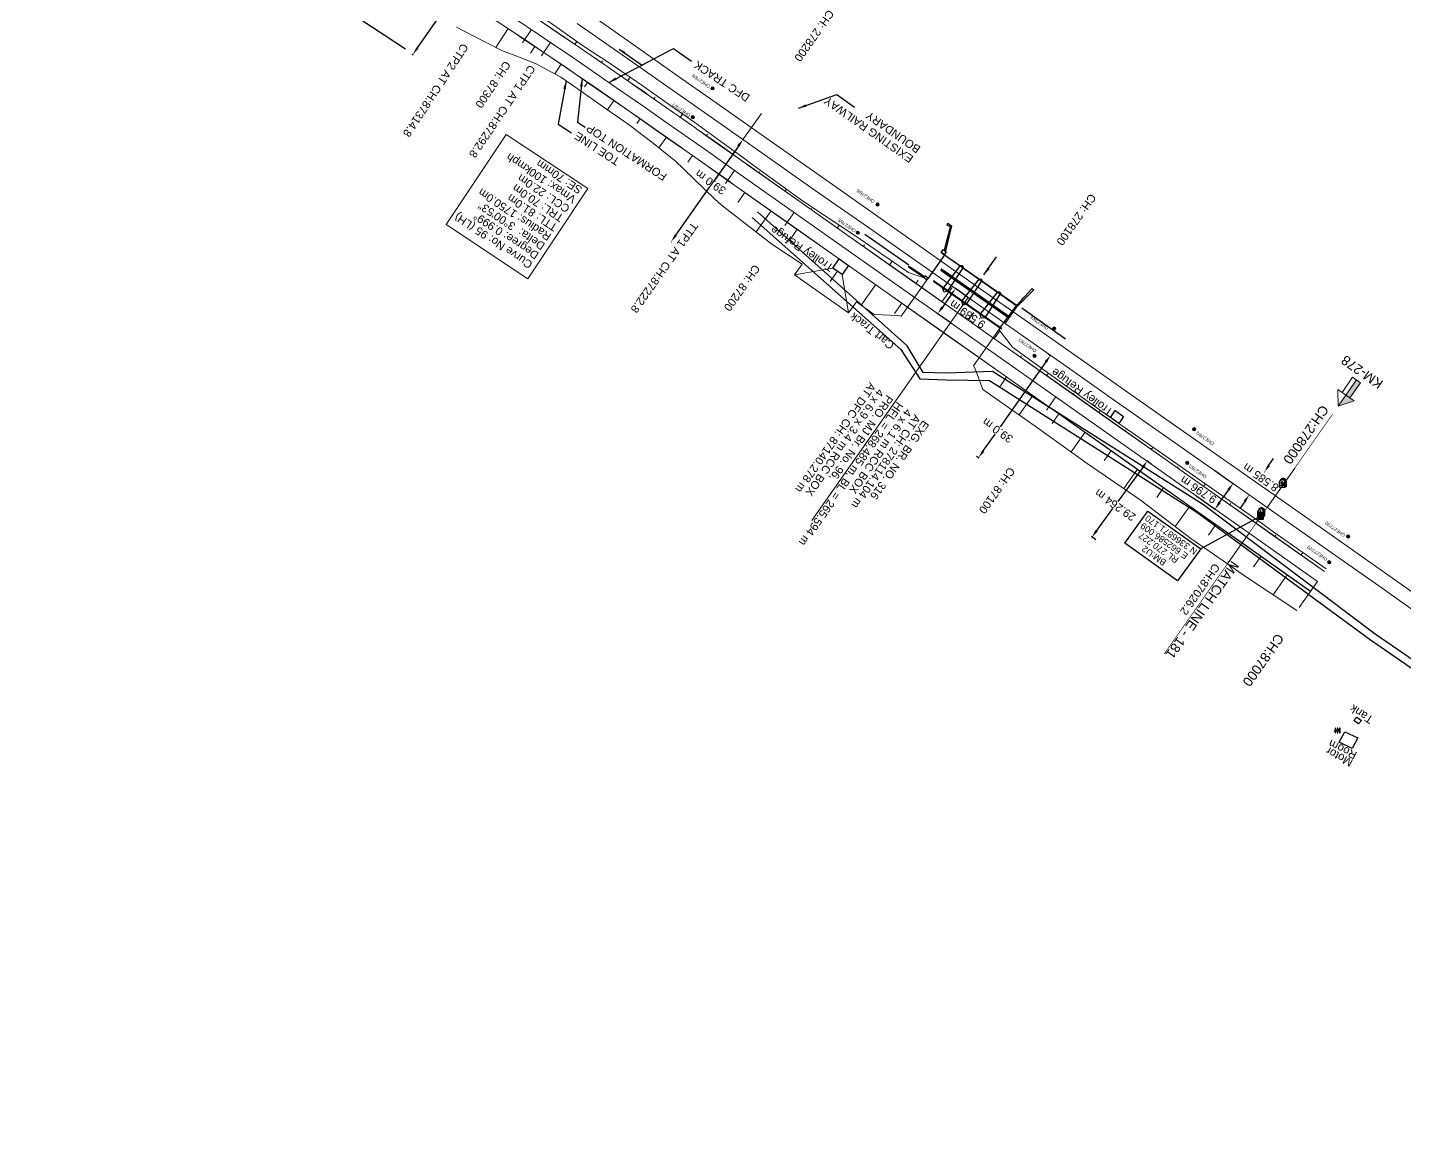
# Model space of a CAD drawing. Header units: metres. Extents: x 644418 to 1306172, y 3366650 to 6747308.
# Drawn here: x 662200.8 to 662631, y 3366675.3 to 3367023.8 of the extents above; entities that cross this region are included whole.
import ezdxf
from ezdxf.enums import TextEntityAlignment as Align

# ---------------------------------------------------------------- set-up
doc = ezdxf.new("R2010")
doc.units = ezdxf.units.M
doc.header["$MEASUREMENT"] = 0
doc.linetypes.add('CENTER', pattern=[2, 1.25, -0.25, 0.25, -0.25])
doc.linetypes.add('PHANTOM2', pattern=[1.25, 0.625, -0.125, 0.125, -0.125, 0.125, -0.125])
doc.layers.get('Defpoints').update_dxf_attribs({"lineweight": 0})
for name, color, linetype, lineweight in [('_0', 7, 'Continuous', 0), ('BOUNDARY DIMENTION', 10, 'Continuous', 0), ('BRIDGE DETAILS PLAN', 7, 'Continuous', 0), ('CANAL BOTTOM', 5, 'Continuous', 0), ('Cardinal_Leader', 10, 'Continuous', 0), ('Existing Chainage', 7, 'Continuous', 0), ('Existing IR Track', 143, 'Continuous', 0), ('Existing Railway Boundary', 7, 'CENTER', 0), ('flow direction', 7, 'Continuous', 0), ('KM STONE', 7, 'Continuous', 0), ('OHE MAST', 8, 'Continuous', 0), ('OHE MAST TEXT', 8, 'Continuous', 0), ('Proposed Chainage', 10, 'Continuous', 0), ('Proposed Curve_Details', 10, 'Continuous', 0), ('PROPOSED DFC TRACK', 1, 'Continuous', 0), ('PROPOSED DFCC TOE LINE', 239, 'Continuous', 0), ('PROPOSED DFCC TOE SLOPES', 239, 'Continuous', 0), ('PROPOSED DFCC TRACK', 1, 'Continuous', 0), ('Proposed TPTC Chainages', 1, 'Continuous', 0)]:
    doc.layers.add(name, color=color, linetype=linetype, lineweight=lineweight)
for name, color, linetype in [('Bench_Mark', 7, 'Continuous'), ('BRIDGE_PARAPET', 7, 'Continuous'), ('CART_TRACK', 34, 'Continuous'), ('COMMERCIAL_BLD_PUC', 251, 'Continuous'), ('DFCC Boundary', 6, 'CENTER'), ('Dimension', 10, 'Continuous'), ('GRILL', 251, 'Continuous'), ('KILOMETER_STONE', 251, 'Continuous'), ('MATCH LINE', 7, 'Continuous'), ('PIER_OR_ABUTMENT', 7, 'Continuous'), ('PROPOSED DFCC FORMATION LINE', 187, 'Continuous'), ('PROPOSED FORMATION LINE - PLAN', 187, 'Continuous'), ('RETAINING_WALL', 142, 'Continuous'), ('Side Details', 251, 'Continuous'), ('STYLEREMARK', 251, 'Continuous'), ('TANK', 251, 'Continuous'), ('TOPO_TEXT', 251, 'Continuous'), ('TRANSFORMER', 251, 'Continuous'), ('Trolley Refuse', 10, 'Continuous'), ('TROLLEY_STAND', 7, 'Continuous'), ('WATER_LOGGED_AREA', 5, 'Continuous'), ('WING_WALL', 7, 'Continuous')]:
    doc.layers.add(name, color=color, linetype=linetype)
doc.styles.add('notes', font='romans.shx', dxfattribs={"height": 2})
doc.styles.get("Standard").update_dxf_attribs({"font": 'arial.ttf'})
doc.styles.add('Style-Arial', font='arial.ttf')
doc.dimstyles.new('DIM', dxfattribs={"dimtxt": 2.5, "dimasz": 2.5, "dimexe": 0.18, "dimexo": 0.0625, "dimgap": 0.09, "dimtad": 0, "dimtih": 1, "dimtoh": 1, "dimdec": 3, "dimzin": 0, "dimdsep": 46, "dimtxsty": 'Standard', "dimcen": 0.09, "dimadec": 0, "dimazin": 0, "dimtfac": 1, "dimtdec": 3, "dimtofl": 0, "dimtmove": 0, "dimatfit": 3, "dimfxl": 1, "dimtolj": 1, "dimtzin": 0, "dimarcsym": 0})
doc.dimstyles.new('ISO-25', dxfattribs={"dimtxt": 2.5, "dimasz": 2.5, "dimexe": 1.25, "dimexo": 0.625, "dimtad": 1, "dimtxsty": 'Standard', "dimcen": 2.5, "dimadec": 0, "dimazin": 0, "dimtfac": 1, "dimtmove": 0, "dimatfit": 3, "dimfxl": 1, "dimarcsym": 0})

# ---------------------------------------------------------------- blocks, each defined once
blk = doc.blocks.new('KMS')
blk.add_hatch(color=256).paths.add_polyline_path([(0.84, 1.71), (0.84, 0), (1.28, 0.25), (1.28, 1.71, 0.82134), (-0.65, 2.08, -0.601821)])
for points in [[(-0.84, 0), (-0.84, 1.71)], [(-0.84, 1.38), (0.84, 1.38)], [(-0.84, 0.64), (0.84, 0.64)], [(-0.84, 0), (0.84, 0)], [(0.84, 0), (0.84, 1.71)], [(0.84, 0), (1.28, 0.25)], [(1.28, 0.25), (1.28, 1.71)]]:
    blk.add_lwpolyline(points)
for centre, radius, start, end in [((0, 1.5), 0.867, 14.1462, 165.8538), ((0.28, 1.7), 1, 0.4859, 158.6661)]:
    blk.add_arc(centre, radius, start, end)
at = {"style": 'notes'}
for s, p in [('S', (-0.25, 0.09)), ('K', (-0.25, 1.58)), ('M', (-0.25, 0.81))]:
    blk.add_text(s, height=0.391, dxfattribs=at).set_placement(p)
blk = doc.blocks.new('TRF')
blk.add_hatch(color=256).paths.add_polyline_path([(0.22, -0.04), (0.38, 0.42), (-0.98, -0.29), (0.02, 0.04), (-0.18, -0.39), (0.98, 0.09)])
for p, q in [((-0.69, 0.72), (-0.69, -0.72)), ((-0.52, 0.72), (-0.69, 0.72)), ((-0.52, -0.72), (-0.52, 0.72)), ((0, 0.72), (0, -0.72)), ((0.17, 0.72), (0, 0.72)), ((0.17, -0.72), (0.17, 0.72)), ((0.7, 0.72), (0.7, -0.72)), ((0.87, 0.72), (0.7, 0.72)), ((0.87, -0.72), (0.87, 0.72)), ((-0.69, -0.72), (-0.52, -0.72)), ((0, -0.72), (0.17, -0.72)), ((0.7, -0.72), (0.87, -0.72))]:
    blk.add_line(p, q)
blk.add_lwpolyline([(0.22, -0.04), (0.38, 0.42), (-0.98, -0.29), (0.02, 0.04), (-0.18, -0.39), (0.98, 0.09)], close=True)
blk = doc.blocks.new('BM')
blk.add_hatch(color=256).paths.add_polyline_path([(-0.88, 0.88), (-0.88, -0.88), (0.88, -0.88), (0.88, 0.88)])
for p, q in [((0.88, 0.88), (-0.88, 0.88)), ((-0.88, 0.88), (-0.88, -0.88)), ((0.88, -0.88), (0.88, 0.88)), ((-0.88, -0.88), (0.88, -0.88))]:
    blk.add_line(p, q)
blk = doc.blocks.new('OHE MAST')
h = blk.add_hatch(color=256)
edge = h.paths.add_edge_path()
edge.add_arc((0, 0), 0.514, 0, 360)
at = {"const_width": 0.01, "flags": 128}
for points in [[(1.5, 3.5), (1.5, 2), (-1.5, 2), (-1.5, 3.5)], [(0, 2), (0, 0)]]:
    blk.add_lwpolyline(points, dxfattribs=at)
blk.add_circle((0, 0), 0.514)
blk = doc.blocks.new('KM POST PLAN')
at = {"extrusion": (0, 0, -1)}
h = blk.add_hatch(color=256, dxfattribs=at)
h.paths.add_polyline_path([(0, -20), (0, -8.47), (3, -8.47), (3, -20)])
h.paths.add_polyline_path([(0, -8.47), (0, 0), (6.25, -8.47), (3, -8.47)], flags=16)
at = {"flags": 128}
for points in [[(0, 0), (-6.25, -8.47), (6.25, -8.47)], [(0, 0), (0, -20)], [(0, 0), (6.25, -8.47)], [(3, -8.47), (3, -20), (-3, -20), (-3, -8.47)]]:
    blk.add_lwpolyline(points, dxfattribs=at)
at = {"style": 'Style-Arial'}
blk.add_attdef('KM-POST', text='', height=6, dxfattribs=at).set_placement((0, -26, -263.95), align=Align.MIDDLE_CENTER)
blk = doc.blocks.new('*D1694')
at = {"layer": 'Defpoints', "color": 0, "transparency": 16777216}
for p in [(662494.55, 3366939.58), (662485.19, 3366934.44), (662489.03, 3366931.74)]:
    blk.add_point(p, dxfattribs=at)
at = {"layer": 'Dimension', "color": 0, "lineweight": -2, "transparency": 16777216}
for p, q in [((662489.27, 3366940.24), (662486.62, 3366936.48)), ((662494.5, 3366939.61), (662490.56, 3366942.38)), ((662488.98, 3366931.77), (662485.04, 3366934.54))]:
    blk.add_line(p, q, dxfattribs=at)
at = {"layer": 'Dimension', "color": 0, "transparency": 16777216}
for points in [[(662488.92, 3366940.48), (662489.61, 3366940), (662490.7, 3366942.28)], [(662486.28, 3366936.72), (662486.97, 3366936.24), (662485.19, 3366934.44)]]:
    blk.add_solid(points, dxfattribs=at)
at = {"layer": 'Dimension', "color": 0, "lineweight": 0, "transparency": 16777216, "insert": (662494.46, 3366934.26), "char_height": 2.5, "attachment_point": 5, "rotation": 145}
blk.add_mtext('\\A1;9.589 m', dxfattribs=at)
blk = doc.blocks.new('*D1508')
at = {"layer": 'Defpoints', "color": 0, "transparency": 16777216}
for p in [(662571.67, 3366885.47), (662577.41, 3366881.43), (662566.03, 3366877.46)]:
    blk.add_point(p, dxfattribs=at)
at = {"layer": 'Dimension', "color": 0, "lineweight": -2, "transparency": 16777216}
for p, q in [((662571.72, 3366885.43), (662577.55, 3366881.32)), ((662566.08, 3366877.43), (662571.91, 3366873.32)), ((662573.2, 3366875.46), (662575.97, 3366879.38))]:
    blk.add_line(p, q, dxfattribs=at)
at = {"layer": 'Dimension', "color": 0, "transparency": 16777216}
for points in [[(662575.63, 3366879.62), (662576.31, 3366879.14), (662577.41, 3366881.43)], [(662572.86, 3366875.7), (662573.55, 3366875.22), (662571.76, 3366873.42)]]:
    blk.add_solid(points, dxfattribs=at)
at = {"layer": 'Dimension', "color": 0, "lineweight": 0, "transparency": 16777216, "insert": (662566.6, 3366879.44), "char_height": 2.5, "attachment_point": 5, "rotation": 147}
blk.add_mtext('\\A1;9.796 m', dxfattribs=at)
blk = doc.blocks.new('*D1553')
at = {"layer": 'Defpoints', "color": 0, "linetype": 'ByBlock', "ltscale": 0.5, "transparency": 16777216}
for p in [(662587.19, 3366885.06, -1185.32), (662587.23, 3366885.03), (662582.41, 3366877.93)]:
    blk.add_point(p, dxfattribs=at)
at = {"layer": 'Existing Railway Boundary', "color": 0, "linetype": 'ByBlock', "lineweight": -2, "ltscale": 0.5, "transparency": 16777216}
for p, q in [((662588.62, 3366887.11), (662590.01, 3366889.19)), ((662587.24, 3366885.03), (662587.38, 3366884.93)), ((662581.06, 3366875.82), (662579.67, 3366873.75)), ((662582.46, 3366877.89), (662582.6, 3366877.8))]:
    blk.add_line(p, q, dxfattribs=at)
at = {"layer": 'Existing Railway Boundary', "color": 0, "linetype": 'ByBlock', "ltscale": 0.5, "transparency": 16777216}
for points in [[(662588.27, 3366887.34), (662588.96, 3366886.88), (662587.23, 3366885.03)], [(662580.71, 3366876.06), (662581.4, 3366875.59), (662582.45, 3366877.9)]]:
    blk.add_solid(points, dxfattribs=at)
at = {"layer": 'Existing Railway Boundary', "color": 0, "linetype": 'ByBlock', "ltscale": 0.5, "transparency": 16777216, "insert": (662586.07, 3366883.3), "char_height": 2.5, "attachment_point": 5, "rotation": 145}
blk.add_mtext('\\A1;8.585 m', dxfattribs=at)
blk = doc.blocks.new('*D1620')
at = {"layer": 'BOUNDARY DIMENTION', "color": 0, "lineweight": -2, "transparency": 16777216}
for p, q in [((662551.8, 3366887.49), (662550.44, 3366888.48)), ((662549.11, 3366886.35), (662541.43, 3366875.79)), ((662534.84, 3366866.73), (662539.82, 3366873.58)), ((662534.58, 3366863.83), (662533.22, 3366864.82))]:
    blk.add_line(p, q, dxfattribs=at)
at = {"layer": 'BOUNDARY DIMENTION', "color": 0, "transparency": 16777216}
for points in [[(662548.78, 3366886.6), (662549.45, 3366886.11), (662550.58, 3366888.38)], [(662534.5, 3366866.98), (662535.18, 3366866.49), (662533.37, 3366864.71)]]:
    blk.add_solid(points, dxfattribs=at)
at = {"layer": 'Defpoints', "color": 0, "transparency": 16777216}
for p in [(662551.85, 3366887.45), (662533.37, 3366864.71), (662534.63, 3366863.79)]:
    blk.add_point(p, dxfattribs=at)
at = {"layer": 'BOUNDARY DIMENTION', "color": 0, "transparency": 16777216, "insert": (662540.62, 3366874.68), "char_height": 2.5, "attachment_point": 5, "rotation": 145}
blk.add_mtext('\\A1;29.264 m', dxfattribs=at)
blk = doc.blocks.new('*D1797')
at = {"layer": 'Defpoints', "color": 0, "linetype": 'Continuous', "ltscale": 0.5, "transparency": 16777216}
for p in [(662519.65, 3366921.94), (662497.22, 3366890.04), (662497.95, 3366889.53)]:
    blk.add_point(p, dxfattribs=at)
at = {"layer": 'DFCC Boundary', "color": 0, "linetype": 'Continuous', "lineweight": -2, "ltscale": 0.5, "transparency": 16777216}
for p, q in [((662518.94, 3366919.39), (662504.67, 3366899.09)), ((662519.7, 3366921.91), (662520.53, 3366921.33)), ((662499.39, 3366891.57), (662503.1, 3366896.85)), ((662497.27, 3366890), (662498.1, 3366889.42))]:
    blk.add_line(p, q, dxfattribs=at)
at = {"layer": 'DFCC Boundary', "color": 0, "linetype": 'Continuous', "ltscale": 0.5, "transparency": 16777216}
for points in [[(662518.6, 3366919.63), (662519.28, 3366919.15), (662520.38, 3366921.43)], [(662499.05, 3366891.81), (662499.73, 3366891.33), (662497.95, 3366889.53)]]:
    blk.add_solid(points, dxfattribs=at)
at = {"layer": 'DFCC Boundary', "color": 0, "linetype": 'Continuous', "ltscale": 0.5, "transparency": 16777216, "insert": (662503.88, 3366897.97), "char_height": 2.5, "attachment_point": 5, "rotation": 145}
blk.add_mtext('\\A1;39.0 m', dxfattribs=at)
blk = doc.blocks.new('*D1803')
at = {"layer": 'Defpoints', "color": 0, "linetype": 'Continuous', "ltscale": 0.5, "transparency": 16777216}
for p in [(662342.41, 3367046.17), (662342.63, 3367046.01), (662320.97, 3367015.52)]:
    blk.add_point(p, dxfattribs=at)
at = {"layer": 'DFCC Boundary', "color": 0, "linetype": 'Continuous', "lineweight": -2, "ltscale": 0.5, "transparency": 16777216}
for p, q in [((662341.2, 3367043.96), (662332.71, 3367031.82)), ((662342.46, 3367046.13), (662342.78, 3367045.91)), ((662322.63, 3367017.41), (662331.14, 3367029.58)), ((662321.02, 3367015.49), (662321.34, 3367015.26))]:
    blk.add_line(p, q, dxfattribs=at)
at = {"layer": 'DFCC Boundary', "color": 0, "linetype": 'Continuous', "ltscale": 0.5, "transparency": 16777216}
for points in [[(662340.86, 3367044.2), (662341.54, 3367043.72), (662342.63, 3367046.01)], [(662322.29, 3367017.65), (662322.97, 3367017.17), (662321.2, 3367015.36)]]:
    blk.add_solid(points, dxfattribs=at)
at = {"layer": 'DFCC Boundary', "color": 0, "linetype": 'Continuous', "ltscale": 0.5, "transparency": 16777216, "insert": (662331.93, 3367030.7), "char_height": 2.5, "attachment_point": 5, "rotation": 145}
blk.add_mtext('\\A1;37.4 m', dxfattribs=at)
blk = doc.blocks.new('*D1804')
at = {"layer": 'Defpoints', "color": 0, "linetype": 'Continuous', "ltscale": 0.5, "transparency": 16777216}
for p in [(662424.31, 3366988.81), (662424.32, 3366988.81), (662401.9, 3366956.89)]:
    blk.add_point(p, dxfattribs=at)
at = {"layer": 'DFCC Boundary', "color": 0, "linetype": 'Continuous', "lineweight": -2, "ltscale": 0.5, "transparency": 16777216}
for p, q in [((662424.37, 3366988.78), (662424.47, 3366988.71)), ((662422.88, 3366986.76), (662415.51, 3366976.26)), ((662403.35, 3366958.94), (662413.94, 3366974.02)), ((662401.96, 3366956.86), (662402.06, 3366956.79))]:
    blk.add_line(p, q, dxfattribs=at)
at = {"layer": 'DFCC Boundary', "color": 0, "linetype": 'Continuous', "ltscale": 0.5, "transparency": 16777216}
for points in [[(662422.54, 3366987), (662423.22, 3366986.52), (662424.32, 3366988.81)], [(662403, 3366959.18), (662403.69, 3366958.7), (662401.91, 3366956.89)]]:
    blk.add_solid(points, dxfattribs=at)
at = {"layer": 'DFCC Boundary', "color": 0, "linetype": 'Continuous', "ltscale": 0.5, "transparency": 16777216, "insert": (662414.2, 3366975.5), "char_height": 2.5, "attachment_point": 5, "rotation": 145}
blk.add_mtext('\\A1;39.0 m', dxfattribs=at)

msp = doc.modelspace()

# ---------------------------------------------------------------- linework, layer by layer
at = {"layer": '_0', "color": 12, "linetype": 'Continuous', "lineweight": 0, "flags": 128}
msp.add_lwpolyline([(662603.7995, 3366850.8381), (662582.4051, 3366865.9181)], dxfattribs=at)
at = {"layer": 'BRIDGE DETAILS PLAN', "color": 7, "linetype": 'Continuous', "lineweight": 0, "flags": 128}
msp.add_lwpolyline([(662494.654, 3366939.502), (662445.7866, 3366869.9016)], dxfattribs=at)
at = {"layer": 'BRIDGE_PARAPET', "linetype": 'Continuous'}
for points in [[(662486.529, 3366953.213, 270.016), (662486.602, 3366953.379, 270.023), (662509.946, 3366936.955, 270.063), (662509.8729, 3366936.7889, 270.063)], [(662483.8, 3366944.601, 269.905), (662505.073, 3366929.693, 269.949), (662505.109, 3366929.773, 269.952), (662483.836, 3366944.681, 269.952)], [(662486.133, 3366948.052, 270.005), (662507.406, 3366933.144, 270.049), (662507.442, 3366933.224, 270.052), (662486.169, 3366948.132, 270.052)], [(662507.621, 3366933.275, 270.068), (662507.728, 3366933.359, 270.084), (662486.302, 3366948.386, 270.013), (662486.1943, 3366948.3014, 270.013)]]:
    msp.add_polyline3d(points, close=True, dxfattribs=at)
at = {"layer": 'Cardinal_Leader', "lineweight": 0, "flags": 128}
for points in [[(662364.236, 3367019.1252), (662361.4378, 3367014.9815)], [(662421.7181, 3366979.1797), (662418.8375, 3366975.0929)]]:
    msp.add_lwpolyline(points, dxfattribs=at)
at = {"layer": 'Cardinal_Leader', "linetype": 'Continuous', "lineweight": 0, "flags": 128}
for points in [[(662421.7181, 3366979.1797), (662418.8375, 3366975.0929)], [(662582.407, 3366865.9168), (662579.5264, 3366861.83)]]:
    msp.add_lwpolyline(points, dxfattribs=at)
at = {"layer": 'CART_TRACK', "linetype": 'Continuous'}
for points in [[(662848.628, 3366676.534, 266.337), (662786.641, 3366719.73, 266.439), (662728.557, 3366761.103, 266.329), (662621.824, 3366834.401, 266.451), (662568.14, 3366874.751, 266.428), (662502.312, 3366916.382, 266.281), (662487.916, 3366915.912, 265.739), (662480.567, 3366916.082, 265.601), (662475.658, 3366924.432, 265.748), (662428.914, 3366966.248, 265.574)], [(662427.227, 3366964.446, 265.412), (662473.634, 3366923.264, 265.817), (662479.538, 3366914.062, 265.769), (662487.841, 3366913.756, 265.795), (662501.341, 3366913.546, 266.136), (662566.133, 3366872.465, 266.294), (662620.335, 3366832.555, 266.325), (662727.326, 3366758.956, 266.207), (662785.42, 3366717.85, 266.266), (662845.791, 3366675.33, 266.336)]]:
    msp.add_polyline3d(points, dxfattribs=at)
at = {"layer": 'COMMERCIAL_BLD_PUC', "linetype": 'Continuous'}
msp.add_polyline3d([(662610.523, 3366800.591, 265.981), (662612.298, 3366803.883, 265.845), (662616.391, 3366801.981, 266.023), (662614.6148, 3366798.6868, 266.023)], close=True, dxfattribs=at)
at = {"layer": 'Existing Chainage', "color": 0, "linetype": 'Continuous', "lineweight": 13, "flags": 128}
for points in [[(662430.0647, 3366996.9929), (662424.3186, 3366988.8086)], [(662511.9428, 3366939.582), (662506.1966, 3366931.3978)], [(662596.6775, 3366886.2372), (662588.0568, 3366873.9618)]]:
    msp.add_lwpolyline(points, dxfattribs=at)
at = {"layer": 'Existing IR Track', "flags": 128}
for points in [[(662375.1926, 3367028.9197), (662390.0381, 3367018.4942), (662403.1722, 3367009.2784), (662415.9966, 3367000.2799), (662432.8106, 3366988.4529), (662449.4808, 3366976.727), (662466.4122, 3366964.8069), (662483.1107, 3366953.0508), (662499.3579, 3366941.6271), (662515.3098, 3366930.411), (662528.9704, 3366920.8127), (662542.6735, 3366911.1847), (662557.8147, 3366900.5764), (662573.3578, 3366889.6866), (662591.982, 3366876.6039), (662611.2709, 3366863.0543), (662625.4901, 3366853.0714), (662640.69, 3366842.4002)], [(662372.5097, 3367025.0967), (662387.6022, 3367014.5304), (662400.5149, 3367005.4927), (662413.3364, 3366996.519), (662430.1744, 3366984.6974), (662446.9224, 3366972.939), (662463.8205, 3366961.1127), (662480.6261, 3366949.3512), (662496.8047, 3366937.992), (662512.8852, 3366926.7016), (662526.4218, 3366917.1847), (662539.9563, 3366907.6693), (662555.2697, 3366896.9512), (662570.6055, 3366886.2174), (662589.4431, 3366872.9883), (662608.3508, 3366859.7099), (662622.9419, 3366849.4461), (662637.6725, 3366839.0841)]]:
    msp.add_lwpolyline(points, dxfattribs=at)
at = {"layer": 'GRILL'}
msp.add_polyline3d([(662476.186, 3366949.563, 269.62), (662462.411, 3366959.175, 269.572)], dxfattribs=at)
at = {"layer": 'GRILL', "linetype": 'Continuous'}
msp.add_polyline3d([(662525.091, 3366926.537, 269.828), (662511.47, 3366936.201, 269.595)], dxfattribs=at)
at = {"layer": 'MATCH LINE', "linetype": 'PHANTOM2', "ltscale": 15, "const_width": 0.2}
msp.add_lwpolyline([(662608.519, 3366903.0989), (662555.9361, 3366828.2237)], dxfattribs=at)
at = {"layer": 'PIER_OR_ABUTMENT', "linetype": 'Continuous'}
for points in [[(662487.348, 3366952.88, 269.518), (662482.147, 3366945.505, 269.477)], [(662504.594, 3366929.905, 269.455), (662509.826, 3366937.132, 269.522)]]:
    msp.add_polyline3d(points, dxfattribs=at)
for points in [[(662488.091, 3366941.369, 269.882), (662487.169, 3366941.205, 269.875), (662486.735, 3366942.23, 269.771), (662492.328, 3366949.5, 269.159), (662492.9, 3366949.449, 269.155), (662493.139, 3366948.877, 269.17)], [(662494.043, 3366937.376, 269.905), (662492.976, 3366937.154, 269.878), (662492.716, 3366938.345, 269.901), (662498.221, 3366945.287, 269.22), (662498.792, 3366945.272, 269.163), (662498.99, 3366944.77, 269.206)], [(662504.08, 3366941.339, 269.153), (662504.611, 3366941.293, 269.151), (662504.786, 3366940.834, 269.149), (662499.87, 3366933.185, 269.896), (662498.743, 3366933.082, 269.88), (662498.436, 3366934.225, 269.891)]]:
    msp.add_polyline3d(points, close=True, dxfattribs=at)
at = {"layer": 'Proposed Chainage', "lineweight": 0, "flags": 128}
for points in [[(662355.4544, 3367019.0043), (662358.2355, 3367023.1594)], [(662437.4483, 3366961.9749), (662440.329, 3366966.0617)], [(662519.1845, 3366904.3624), (662522.0651, 3366908.4492)]]:
    msp.add_lwpolyline(points, dxfattribs=at)
at = {"layer": 'Proposed Chainage', "linetype": 'Continuous', "lineweight": 0, "flags": 128}
for points in [[(662355.4544, 3367019.0043), (662358.2355, 3367023.1594)], [(662437.4483, 3366961.9749), (662440.329, 3366966.0617)], [(662598.0382, 3366842.6645), (662603.7995, 3366850.8381)]]:
    msp.add_lwpolyline(points, dxfattribs=at)
at = {"layer": 'Proposed Curve_Details'}
msp.add_lwpolyline([(662375.8271, 3366973.485), (662357.0794, 3366945.3209), (662331.6591, 3366962.2421), (662350.4069, 3366990.4062)], close=True, dxfattribs=at)
at = {"layer": 'PROPOSED DFCC FORMATION LINE', "lineweight": 0, "flags": 128}
for points in [[(662580.2158, 3366862.8121), (662568.9176, 3366870.7758), (662552.5704, 3366882.2983), (662536.2231, 3366893.8208), (662519.8759, 3366905.3433), (662503.5286, 3366916.8657), (662487.1814, 3366928.3882), (662470.8342, 3366939.9107), (662454.4869, 3366951.4332), (662438.1397, 3366962.9557), (662421.7924, 3366974.4782), (662419.5288, 3366976.0737), (662412.3773, 3366981.1134), (662405.445, 3366985.9923), (662405.2247, 3366986.1472), (662398.0676, 3366991.1707), (662390.9032, 3366996.1794), (662389.0752, 3366997.4533), (662383.7281, 3367001.1688), (662376.5395, 3367006.1344), (662372.6463, 3367008.8075), (662369.3342, 3367011.0717), (662362.1094, 3367015.976), (662356.1219, 3367020.0015), (662352.975, 3367022.1028), (662343.8023, 3367028.172)], [(662580.2447, 3366862.853), (662568.9464, 3366870.8167), (662552.5992, 3366882.3391), (662536.2519, 3366893.8616), (662519.9047, 3366905.3841), (662503.5574, 3366916.9066), (662487.2102, 3366928.4291), (662470.863, 3366939.9516), (662454.5157, 3366951.4741), (662438.1685, 3366962.9966), (662421.8212, 3366974.5191), (662419.5576, 3366976.1146), (662412.4061, 3366981.1543), (662405.4737, 3366986.0332), (662405.2534, 3366986.1881), (662398.0963, 3366991.2117), (662390.9318, 3366996.2204), (662389.1038, 3366997.4944), (662383.7566, 3367001.2099), (662376.5678, 3367006.1756), (662372.6745, 3367008.8487), (662369.3624, 3367011.113), (662362.1373, 3367016.0174), (662356.1497, 3367020.043), (662353.0028, 3367022.1444), (662343.8298, 3367028.2137)], [(662584.5656, 3366868.9832), (662573.2673, 3366876.9469), (662556.9201, 3366888.4694), (662540.5729, 3366899.9918), (662524.2256, 3366911.5143), (662507.8784, 3366923.0368), (662491.5311, 3366934.5593), (662475.1839, 3366946.0818), (662458.8367, 3366957.6043), (662442.4894, 3366969.1268), (662426.1422, 3366980.6493), (662423.8786, 3366982.2448), (662416.7252, 3366987.2858), (662409.7872, 3366992.1687), (662409.5667, 3366992.3237), (662402.4, 3366997.354), (662395.222, 3367002.3722), (662393.3899, 3367003.6489), (662388.0295, 3367007.3737), (662380.8195, 3367012.3541), (662376.9131, 3367015.0362), (662373.5889, 3367017.3087), (662366.3348, 3367022.2329), (662360.3214, 3367026.2758)], [(662584.5944, 3366869.0241), (662573.2961, 3366876.9877), (662556.9489, 3366888.5102), (662540.6017, 3366900.0327), (662524.2544, 3366911.5552), (662507.9072, 3366923.0777), (662491.5599, 3366934.6002), (662475.2127, 3366946.1227), (662458.8655, 3366957.6452), (662442.5182, 3366969.1677), (662426.171, 3366980.6901), (662423.9074, 3366982.2857), (662416.7539, 3366987.3267), (662409.816, 3366992.2096), (662409.5954, 3366992.3646), (662402.4287, 3366997.395), (662395.2506, 3367002.4132), (662393.4185, 3367003.69), (662388.058, 3367007.4148), (662380.8478, 3367012.3953), (662376.9413, 3367015.0774), (662373.6171, 3367017.35), (662366.3627, 3367022.2743), (662360.3492, 3367026.3173)]]:
    msp.add_lwpolyline(points, dxfattribs=at)
at = {"layer": 'PROPOSED DFCC TOE LINE', "lineweight": 0, "flags": 128}
for points in [[(662361.0928, 3367027.4284), (662367.0553, 3367023.2998), (662374.2234, 3367018.2389), (662377.5838, 3367016.0153), (662381.5452, 3367013.4087), (662388.7992, 3367008.484), (662394.1569, 3367004.7503), (662395.988, 3367003.4706), (662403.1617, 3366998.4411), (662410.3239, 3366993.4009), (662410.5443, 3366993.2455), (662417.3962, 3366988.2385), (662424.4577, 3366983.0664), (662426.6921, 3366981.4295), (662442.9044, 3366969.7155), (662459.5455, 3366958.6099), (662476.0709, 3366947.3402), (662481.9837, 3366945.2734)], [(662442.8049, 3366949.9408), (662433.3758, 3366956.1971), (662417.5031, 3366968.3928), (662415.4847, 3366970.3363), (662409.1196, 3366976.4884), (662402.8922, 3366982.3613), (662402.6806, 3366982.5283), (662395.821, 3366987.9642), (662388.9015, 3366993.3092), (662387.0736, 3366994.5792), (662381.7264, 3366998.2813), (662374.5763, 3367003.2815), (662370.7159, 3367005.9896), (662367.4347, 3367008.2872), (662359.7127, 3367012.427), (662352.8918, 3367015.1757), (662349.2609, 3367016.5276), (662339.4145, 3367021.4948), (662334.8418, 3367023.9141)], [(662459.758, 3366938.1496), (662457.3358, 3366934.7132), (662440.4573, 3366946.6102), (662442.8049, 3366949.9408)], [(662452.4064, 3366948.6788), (662440.4573, 3366946.6102)], [(662455.2672, 3366946.6623), (662457.3358, 3366934.7132)], [(662472.6775, 3366933.8563), (662465.3265, 3366934.1436), (662459.758, 3366938.1496)], [(662504.2963, 3366929.4788), (662508.5665, 3366924.0131), (662524.7227, 3366912.2195), (662541.0298, 3366900.6401), (662557.4377, 3366889.2036), (662573.8461, 3366877.768), (662585.1576, 3366869.8232)], [(662575.65, 3366856.3344), (662564.277, 3366864.192), (662548.3822, 3366876.3564), (662531.8785, 3366887.657), (662515.643, 3366899.338), (662499.2083, 3366910.7364), (662496.9102, 3366917.2264)], [(662585.1576, 3366869.8232), (662590.1974, 3366866.2552), (662606.5516, 3366854.7426)], [(662597.3858, 3366841.7389), (662597.3858, 3366841.7389), (662580.7162, 3366852.804), (662575.6502, 3366856.3347)]]:
    msp.add_lwpolyline(points, dxfattribs=at)
at = {"layer": 'PROPOSED DFCC TOE SLOPES', "linetype": 'Continuous', "lineweight": 0, "flags": 128}
for points in [[(662351.0176, 3367023.4579), (662347.1281, 3367017.6036)], [(662359.3157, 3367017.9144), (662357.9067, 3367015.8185)], [(662371.7918, 3367018.5286), (662372.4452, 3367019.4944)], [(662371.8069, 3367018.5183), (662372.4648, 3367019.4806)], [(662380.0618, 3367012.8743), (662380.418, 3367013.3952)], [(662380.0761, 3367012.8645), (662380.4348, 3367013.3839)], [(662367.5814, 3367012.322), (662365.5312, 3367009.3077)], [(662375.8216, 3367006.6879), (662374.8294, 3367005.2439)], [(662388.3049, 3367007.1823), (662389.0723, 3367008.2937)], [(662388.3163, 3367007.1744), (662389.0878, 3367008.2829)], [(662384.0376, 3367001.0147), (662382.0077, 3366998.0866)], [(662396.524, 3367001.4619), (662396.9059, 3367002.0106)], [(662396.5321, 3367001.4563), (662396.9154, 3367002.0039)], [(662404.7248, 3366995.7222), (662405.484, 3366996.8069)], [(662404.7305, 3366995.7182), (662405.4916, 3366996.8015)], [(662392.2356, 3366995.3089), (662391.1983, 3366993.8226)], [(662400.4214, 3366989.5797), (662398.0499, 3366986.1979)], [(662412.9126, 3366989.9691), (662413.2715, 3366990.4798)], [(662412.9159, 3366989.9667), (662413.2753, 3366990.477)], [(662408.5991, 3366983.8337), (662407.1497, 3366981.7733)], [(662421.0918, 3366984.2086), (662421.7065, 3366985.0815)], [(662421.0929, 3366984.2079), (662421.7079, 3366985.0805)], [(662429.2667, 3366978.4469), (662429.5288, 3366978.8187)], [(662429.2668, 3366978.4469), (662429.5289, 3366978.8187)], [(662416.7727, 3366978.0771), (662413.0065, 3366972.7315)], [(662424.9459, 3366972.3166), (662422.7416, 3366969.1891)], [(662437.4404, 3366972.6856), (662437.8971, 3366973.3335)], [(662433.1195, 3366966.5554), (662428.4734, 3366959.9639)], [(662445.6141, 3366966.9244), (662445.8496, 3366967.2586)], [(662453.7877, 3366961.1631), (662454.4057, 3366962.04)], [(662441.2931, 3366960.7941), (662438.9278, 3366957.4384)], [(662461.9613, 3366955.4019), (662462.3327, 3366955.9289)], [(662470.1349, 3366949.6406), (662470.9669, 3366950.821)], [(662453.8368, 3366947.6706), (662451.5922, 3366944.486)], [(662478.3085, 3366943.8794), (662479.066, 3366944.954)], [(662465.814, 3366943.5104), (662461.2691, 3366937.0625)], [(662486.4821, 3366938.1181), (662489.6394, 3366942.5974)], [(662473.9876, 3366937.7492), (662471.7023, 3366934.5069)], [(662494.6558, 3366932.3569), (662496.4087, 3366934.8439)], [(662502.8294, 3366926.5956), (662504.5935, 3366929.0984)], [(662511.003, 3366920.8344), (662511.3288, 3366921.2967)], [(662506.6821, 3366914.7042), (662504.5159, 3366911.6309)], [(662519.1766, 3366915.0732), (662519.7327, 3366915.8621)], [(662514.8557, 3366908.9429), (662510.567, 3366902.8585)], [(662527.3502, 3366909.3119), (662527.5949, 3366909.6591)], [(662523.0293, 3366903.1817), (662520.8878, 3366900.1435)], [(662535.5239, 3366903.5507), (662535.9932, 3366904.2165)], [(662531.2029, 3366897.4205), (662526.864, 3366891.2648)], [(662543.6975, 3366897.7894), (662543.9318, 3366898.1218)], [(662551.8711, 3366892.0282), (662552.3699, 3366892.7359)], [(662539.3766, 3366891.6592), (662537.2048, 3366888.5781)], [(662547.5502, 3366885.898), (662543.2849, 3366879.8467)], [(662560.0447, 3366886.2669), (662560.3094, 3366886.6424)], [(662555.7238, 3366880.1367), (662553.5721, 3366877.084)], [(662568.2183, 3366880.5057), (662568.7782, 3366881.3)], [(662563.8974, 3366874.3755), (662559.3677, 3366867.9491)], [(662576.392, 3366874.7444), (662576.6832, 3366875.1576)], [(662572.071, 3366868.6142), (662569.7467, 3366865.3166)], [(662584.5656, 3366868.9832), (662585.1576, 3366869.8232)], [(662580.2447, 3366862.853), (662575.65, 3366856.3344)], [(662590.4931, 3366864.8663), (662590.7712, 3366865.2609)], [(662586.1145, 3366858.6544), (662583.8496, 3366855.441)], [(662598.6667, 3366859.1051), (662599.2264, 3366859.8992)], [(662594.2881, 3366852.8931), (662589.9194, 3366846.6951)]]:
    msp.add_lwpolyline(points, dxfattribs=at)
at = {"layer": 'PROPOSED DFCC TRACK', "color": 12, "flags": 128}
msp.add_lwpolyline([(662582.407, 3366865.9168), (662421.7181, 3366979.1797), (662414.5656, 3366984.2201), (662407.41, 3366989.2559), (662400.2482, 3366994.2828), (662393.0769, 3366999.2963), (662385.8931, 3367004.2918), (662378.6937, 3367009.2648), (662371.4757, 3367014.2108), (662364.236, 3367019.1252, 0.00314937), (662345.8892, 3367031.3477), (662338.5652, 3367036.1354), (662331.2204, 3367040.891), (662323.8578, 3367045.619), (662316.4804, 3367050.324), (662309.0913, 3367055.0105), (662301.6934, 3367059.6832), (662294.2897, 3367064.3466), (662286.883, 3367069.0054), (662059.4949, 3367211.9989)], format="xyb", dxfattribs=at)
at = {"layer": 'PROPOSED DFCC TRACK', "linetype": 'Continuous', "flags": 128}
for points, elevation in [([(662482.147, 3366945.505), (662473.7901, 3366933.655), (662472.6775, 3366933.8563)], 269.477), ([(662504.7039, 3366930.0569), (662496.3471, 3366918.2068), (662496.9102, 3366917.2264)], 269.952)]:
    msp.add_lwpolyline(points, dxfattribs=dict(at, elevation=elevation))
at = {"layer": 'PROPOSED FORMATION LINE - PLAN', "lineweight": 0, "flags": 128}
for points in [[(662605.96, 3366853.9032), (662605.96, 3366853.9032), (662589.6127, 3366865.4257), (662584.5656, 3366868.9832)], [(662605.9888, 3366853.9441), (662605.9888, 3366853.9441), (662589.6415, 3366865.4666), (662584.5944, 3366869.0241)], [(662601.6102, 3366847.7321), (662601.6102, 3366847.7321), (662585.263, 3366859.2546), (662580.2158, 3366862.8121)], [(662601.639, 3366847.773), (662601.639, 3366847.773), (662585.2918, 3366859.2955), (662580.2447, 3366862.853)]]:
    msp.add_lwpolyline(points, dxfattribs=at)
at = {"layer": 'RETAINING_WALL', "linetype": 'Continuous'}
for points in [[(662487.571, 3366954.107, 269.491), (662487.237, 3366954.36, 269.491), (662489.174, 3366961.553, 267.361), (662488.145, 3366962.093, 267.337), (662488.361, 3366962.659, 267.36), (662489.479, 3366961.86, 267.299)], [(662476.059, 3366949.006, 269.704), (662476.244, 3366949.329, 269.712), (662481, 3366946.037, 269.78), (662480.811, 3366945.745, 269.714)], [(662509.874, 3366937.06, 269.241), (662514.642, 3366942.349, 267.648), (662515.143, 3366941.852, 267.64), (662510.15, 3366936.878, 269.407)]]:
    msp.add_polyline3d(points, close=True, dxfattribs=at)
at = {"layer": 'STYLEREMARK'}
msp.add_line((662586.009, 3366871.17), (662567.304, 3366861.0345, 303.7625), dxfattribs=at)
at = {"layer": 'STYLEREMARK', "linetype": 'Continuous', "elevation": 303.7625}
msp.add_lwpolyline([(662567.304, 3366861.0345), (662560.0596, 3366851.0328), (662543.5657, 3366862.7997), (662550.8101, 3366872.8014)], close=True, dxfattribs=at)
at = {"layer": 'TANK', "linetype": 'Continuous'}
msp.add_polyline3d([(662615.16, 3366807.373, 265.949), (662616.119, 3366808.419, 266.944), (662617.573, 3366807.41, 266.88), (662616.614, 3366806.364, 265.885)], close=True, dxfattribs=at)
at = {"layer": 'Trolley Refuse'}
msp.add_lwpolyline([(662454.4229, 3366951.5395), (662457.2836, 3366949.5231), (662455.2672, 3366946.6623), (662452.4064, 3366948.6788)], close=True, dxfattribs=at)
at = {"layer": 'TROLLEY_STAND', "linetype": 'Continuous'}
msp.add_polyline3d([(662540.607, 3366904.213, 270.04), (662543.199, 3366902.289, 270.044), (662541.736, 3366900.151, 269.986), (662539.144, 3366902.075, 269.986)], close=True, dxfattribs=at)
at = {"layer": 'WATER_LOGGED_AREA', "linetype": 'Continuous'}
msp.add_polyline3d([(662206.352, 3367100.169, 266.786), (662268.013, 3367050.621, 266.049), (662318.954, 3367017.134, 265.864)], dxfattribs=at)
at = {"layer": 'WING_WALL', "linetype": 'Continuous'}
for points in [[(662487.247, 3366952.918, 269.948), (662486.279, 3366953.557, 269.945), (662486.881, 3366954.441, 269.934), (662487.849, 3366953.802, 269.934)], [(662482.144, 3366945.631, 269.894), (662481.689, 3366945.041, 269.903), (662480.876, 3366945.658, 269.917), (662481.331, 3366946.248, 269.917)]]:
    msp.add_polyline3d(points, close=True, dxfattribs=at)

# ---------------------------------------------------------------- block references
at = {"layer": 'Bench_Mark'}
msp.add_blockref('BM', (662586.009, 3366871.17, 270.459), dxfattribs=at)
at = {"layer": 'KILOMETER_STONE', "linetype": 'Continuous'}
for p in [(662592.788, 3366880.258, 270.462), (662586.04, 3366871.09, 270.451)]:
    msp.add_blockref('KMS', p, dxfattribs=at)
at = {"layer": 'KM STONE'}
ref = msp.add_blockref('KM POST PLAN', (662610.2432, 3366905.554), dxfattribs=dict(at, xscale=0.4999999999999998, yscale=0.4999999999999998, zscale=0.4999999999999998, rotation=144.920621047519))
ref.add_attrib('KM-POST', 'KM-278', dxfattribs={"layer": '0', "height": 3, "rotation": 144.920621, "style": 'Style-Arial'}).set_placement((662617.7144, 3366916.1926), align=Align.MIDDLE_CENTER)
at = {"layer": 'OHE MAST', "color": 2, "rotation": 143.3908318566117}
for p in [(662414.829, 3367004.808), (662408.636, 3366995.814), (662466.35, 3366968.557), (662460.17, 3366959.74), (662521.523, 3366929.787), (662515.42, 3366921.269), (662565.26, 3366898.369), (662563.122, 3366887.852), (662613.371, 3366864.886), (662607.443, 3366856.825)]:
    msp.add_blockref('OHE MAST', p, dxfattribs=at)
at = {"layer": 'TRANSFORMER', "linetype": 'Continuous'}
msp.add_blockref('TRF', (662609.972, 3366804.326, 267.004), dxfattribs=at)

# ---------------------------------------------------------------- texts
at = {"layer": 'BRIDGE DETAILS PLAN', "color": 10}
for s, p in [('AT DFC CH: 87140.278 m', (662463.9707, 3366913.2018)), ('4 x 6.9 x 3.4 m RCC BOX', (662466.5291, 3366911.2366)), ('PRO. MJ Br. No. 96,', (662469.3827, 3366909.2713))]:
    msp.add_text(s, height=2.5, rotation=235, dxfattribs=at).set_placement(p)
at = {"layer": 'BRIDGE DETAILS PLAN'}
for s, p in [('HFL = 268.485 m, BL = 265.594 m', (662472.4753, 3366907.129)), ('4 x 6.1 m RCC BOX', (662475.2207, 3366904.9749)), ('AT CH: 278114.104 m', (662477.9587, 3366903.2171)), ('EXG. BR. NO. 316', (662480.599, 3366901.3617))]:
    msp.add_text(s, height=2.5, rotation=235, dxfattribs=at).set_placement(p)
at = {"layer": 'CART_TRACK', "linetype": 'Continuous'}
msp.add_text('Cart Track', height=2.5, rotation=142.257579, dxfattribs=at).set_placement((662471.8631, 3366925.048, 531.3678))
at = {"layer": 'Existing Chainage', "color": 0, "linetype": 'Continuous', "lineweight": 0, "attachment_point": 6, "line_spacing_factor": 0.6, "style": 'Style-Arial'}
for s, insert, char_height, rotation in [('CH: 278200', (662441.2157, 3367013.601), 2.5, 234.928142), ('CH: 278100', (662523.0943, 3366956.1898), 2.5, 234.926727), ('CH:278000', (662594.0994, 3366887.9898), 3, 234.920621)]:
    msp.add_mtext(s, dxfattribs=dict(at, insert=insert, char_height=char_height, rotation=rotation))
at = {"layer": 'Existing Railway Boundary', "linetype": 'Continuous', "ltscale": 5}
for s, p in [('EXISTING RAILWAY', (662477.8236, 3366983.4165)), ('BOUNDARY', (662480.0321, 3366986.4095))]:
    msp.add_text(s, height=2.5, rotation=145, dxfattribs=at).set_placement(p)
at = {"layer": 'MATCH LINE', "linetype": 'Continuous'}
msp.add_text('MATCH LINE - 181', height=3, rotation=234.693137, dxfattribs=at).set_placement((662577.0085, 3366857.5415))
at = {"layer": 'OHE MAST TEXT'}
for s, p in [('OHE278/8', (662411.232, 3367007.0771)), ('OHE278/7', (662405.039, 3366998.0831)), ('OHE278/6', (662462.6217, 3366971.1534)), ('OHE278/5', (662456.7553, 3366962.023)), ('OHE278/4', (662516.9329, 3366931.6057)), ('OHE278/3', (662513.2023, 3366924.5129)), ('OHE278/2', (662568.6094, 3366895.5554)), ('OHE278/1', (662566.3155, 3366885.2253)), ('OHE277/30', (662609.2715, 3366867.1882)), ('OHE277/29', (662603.7164, 3366859.6756))]:
    msp.add_text(s, height=1, rotation=145, dxfattribs=at).set_placement(p, align=Align.MIDDLE_CENTER)
at = {"layer": 'Proposed Chainage', "lineweight": 0, "attachment_point": 4, "line_spacing_factor": 0.6, "style": 'Style-Arial'}
for s, insert, char_height, rotation in [('CH: 87300', (662350.8919, 3367012.9105), 2.5, 236.20472), ('CH: 87100', (662508.4606, 3366886.0552), 2.5, 234.821583), ('CH:87026.2', (662572.466, 3366856.0048), 2.5, 234.821583), ('CH:87000', (662592.277, 3366833.9909), 3, 234.821583)]:
    msp.add_mtext(s, dxfattribs=dict(at, insert=insert, char_height=char_height, rotation=rotation))
at = {"layer": 'Proposed Chainage', "linetype": 'Continuous', "lineweight": 0, "insert": (662428.8065, 3366949.2978), "char_height": 2.5, "attachment_point": 4, "rotation": 234.821583, "line_spacing_factor": 0.6, "style": 'Style-Arial'}
msp.add_mtext('CH: 87200', dxfattribs=at)
msp.add_mtext('CH: 87200', dxfattribs=at)
at = {"layer": 'Proposed Curve_Details', "insert": (662374.407, 3366973.7306), "char_height": 2.5, "attachment_point": 7, "rotation": 146.349904, "line_spacing_factor": 0.84, "style": 'Style-Arial'}
msp.add_mtext('Curve No: 95 (LH)\\PDegree: 0.999%%D\\PDelta:  3%%D00\'53"\\PRadius: 1750.0m\\PTTL: 81.0m\\PTRL: 70.0m\\PCCL: 22.0m\\PVmax: 100kmph\\PSE: 70mm', dxfattribs=at)
at = {"layer": 'PROPOSED DFC TRACK', "color": 10, "linetype": 'Continuous', "lineweight": -3, "ltscale": 5, "style": 'Style-Arial'}
msp.add_text('DFC TRACK', height=2.5, rotation=146.40432, dxfattribs=at).set_placement((662410.0941, 3367013.5948), align=Align.RIGHT)
at = {"layer": 'PROPOSED DFCC TOE LINE', "lineweight": 0}
msp.add_text('TOE LINE', height=2.5, rotation=146.885789, dxfattribs=at).set_placement((662372.7613, 3366991.3607), align=Align.RIGHT)
at = {"layer": 'PROPOSED FORMATION LINE - PLAN', "lineweight": 0}
msp.add_text('FORMATION TOP', height=2.5, rotation=146.885789, dxfattribs=at).set_placement((662376.4338, 3366993.767), align=Align.RIGHT)
at = {"layer": 'Proposed TPTC Chainages', "lineweight": 0, "char_height": 2.5, "attachment_point": 4, "line_spacing_factor": 0.6, "style": 'Style-Arial'}
for s, insert, rotation in [('CTP2 AT CH:87314.8', (662337.6516, 3367018.3954), 236.689767), ('CTP1 AT CH:87292.8', (662358.61, 3367011.6883), 235.967988), ('TTP1 AT CH:87222.8', (662409.419, 3366962.5554), 234.821583)]:
    msp.add_mtext(s, dxfattribs=dict(at, insert=insert, rotation=rotation))
at = {"layer": 'Side Details'}
msp.add_text('Trolley Refuge', height=2.5, rotation=144.100313, dxfattribs=at).set_placement((662540.179, 3366904.2857))
at = {"layer": 'STYLEREMARK'}
for s, p in [('N 3366871.170', (662558.048, 3366865.3469)), ('E 662586.009', (662555.8893, 3366863.4829)), ('RL 270.227', (662554.1411, 3366861.3319)), ('BM:U2', (662552.7057, 3366858.8694))]:
    msp.add_text(s, height=2, rotation=144.642044, dxfattribs=at).set_placement(p, align=Align.MIDDLE_CENTER)
at = {"layer": 'TOPO_TEXT'}
for s, rotation, p in [('Tank', 146.986075, (662621.4827, 3366808.3325)), ('Motor', 151.615682, (662615.0941, 3366795.0398)), ('Room', 153.524156, (662616.3741, 3366797.4218))]:
    msp.add_text(s, height=2.5, rotation=rotation, dxfattribs=at).set_placement(p)
at = {"layer": 'Trolley Refuse', "style": 'Style-Arial'}
msp.add_text('Trolley Refuge', height=2.5, rotation=146.349904, dxfattribs=at).set_placement((662452.876, 3366949.4794))

# ---------------------------------------------------------------- dimensions: what is measured, and where the dimension line sits
at = {"layer": 'BOUNDARY DIMENTION'}
dim = msp.add_linear_dim(base=(662533.3681, 3366864.7117), p1=(662551.8505, 3366887.4548), p2=(662534.6347, 3366863.7903), angle=233.96428, dimstyle='DIM', override={"dimpost": ' m'}, dxfattribs=at)
dim.commit()
dim.dimension.update_dxf_attribs({"geometry": '*D1620', "text_midpoint": (662540.6227, 3366874.6837), "dimtype": 129, "text_rotation": 145})
at = {"layer": 'DFCC Boundary', "linetype": 'Continuous', "ltscale": 0.5}
for base, p1, p2, angle, override, picture, middle in [((662342.6346, 3367046.0099), (662320.9687, 3367015.5234), (662342.406, 3367046.1698), 55.027135, {"dimdec": 1, "dimpost": ' m'}, '*D1803', (662331.927, 3367030.7024)), ((662424.3186, 3366988.8086), (662401.9048, 3366956.8928), (662424.3143, 3366988.8116), 54.928252, {"dimdec": 1, "dimpost": ' m', "dimtmove": 2}, '*D1804', (662414.2038, 3366975.5024)), ((662497.9493, 3366889.5284), (662519.6535, 3366921.9432), (662497.2232, 3366890.0389), 234.890795, {"dimdec": 1, "dimpost": ' m'}, '*D1797', (662503.8826, 3366897.9678))]:
    dim = msp.add_linear_dim(base=base, p1=p1, p2=p2, angle=angle, dimstyle='DIM', override=override, dxfattribs=at)
    dim.commit()
    dim.dimension.update_dxf_attribs({"geometry": picture, "text_midpoint": middle, "dimtype": 129, "text_rotation": 145})
at = {"layer": 'Dimension', "color": 10, "lineweight": 0}
for base, p1, p2, angle, picture, middle, turn in [((662485.186, 3366934.4394), (662494.5465, 3366939.5775), (662489.0281, 3366931.7357), 234.865376, '*D1694', (662494.4608, 3366934.2563), 145), ((662577.4078, 3366881.4262), (662566.028, 3366877.4616), (662571.6712, 3366885.469), 54.826115, '*D1508', (662566.6004, 3366879.4446), 147)]:
    dim = msp.add_linear_dim(base=base, p1=p1, p2=p2, angle=angle, dimstyle='DIM', override={"dimpost": ' m', "dimtmove": 2}, dxfattribs=at)
    dim.commit()
    dim.dimension.update_dxf_attribs({"geometry": picture, "text_midpoint": middle, "dimtype": 129, "text_rotation": turn})
at = {"layer": 'Existing Railway Boundary', "linetype": 'ByBlock', "ltscale": 0.5}
dim = msp.add_linear_dim(base=(662587.2262, 3366885.0346), p1=(662582.4084, 3366877.9286), p2=(662587.1852, 3366885.062, -1185.3248), angle=56.191759, dimstyle='DIM', override={"dimpost": ' m'}, dxfattribs=at)
dim.commit()
dim.dimension.update_dxf_attribs({"geometry": '*D1553', "text_midpoint": (662586.0658, 3366883.3018), "dimtype": 129, "text_rotation": 145})

# ---------------------------------------------------------------- leaders
at = {"layer": 'CANAL BOTTOM'}
msp.add_leader([(662499.5798, 3366946.5309, 0.0288), (662503.5634, 3366952.2153, 0.0288)], dimstyle='ISO-25', override={"dimtxt": 3, "dimasz": 2.5, "dimgap": 0.625, "dimtad": 0, "dimdec": 3, "dimzin": 2, "dimtdec": 3}, dxfattribs=at)
at = {"layer": 'Existing Railway Boundary', "linetype": 'Continuous', "ltscale": 5}
msp.add_leader([(662441.6329, 3366998.5885), (662453.6316, 3367002.8468), (662459.1782, 3366998.9456)], dimstyle='ISO-25', override={"dimtxt": 0.5, "dimtad": 0}, dxfattribs=at)
at = {"layer": 'flow direction', "lineweight": 0}
msp.add_leader([(662385.6748, 3367017.0901), (662392.9463, 3367011.9386)], dimstyle='ISO-25', override={"dimtxt": 0.5, "dimasz": 2, "dimtad": 0}, dxfattribs=at)
at = {"layer": 'PROPOSED DFC TRACK', "color": 10, "linetype": 'Continuous', "lineweight": -3, "ltscale": 5}
msp.add_leader([(662382.4411, 3367006.6763), (662402.6762, 3367017.2634), (662408.2764, 3367013.2533)], dimstyle='ISO-25', override={"dimtxt": 3, "dimasz": 2.5, "dimgap": 0.625, "dimtad": 0, "dimdec": 3, "dimzin": 2, "dimtdec": 3}, dxfattribs=at)
at = {"layer": 'PROPOSED DFCC TOE LINE', "lineweight": 0}
msp.add_leader([(662369.0753, 3367007.1384), (662366.6194, 3366993.6132), (662370.7476, 3366990.9084)], dimstyle='ISO-25', override={"dimtxt": 3, "dimasz": 2.5, "dimgap": 0.625, "dimtad": 0, "dimdec": 3, "dimzin": 2, "dimtdec": 3}, dxfattribs=at)
at = {"layer": 'PROPOSED FORMATION LINE - PLAN', "lineweight": 0}
msp.add_leader([(662374.0936, 3367007.8744), (662372.6534, 3366994.2461), (662375.0136, 3366992.6866)], dimstyle='ISO-25', override={"dimtxt": 3, "dimasz": 2.5, "dimgap": 0.625, "dimtad": 0, "dimdec": 3, "dimzin": 2, "dimtdec": 3}, dxfattribs=at)

doc.saveas('drawing.dxf')
